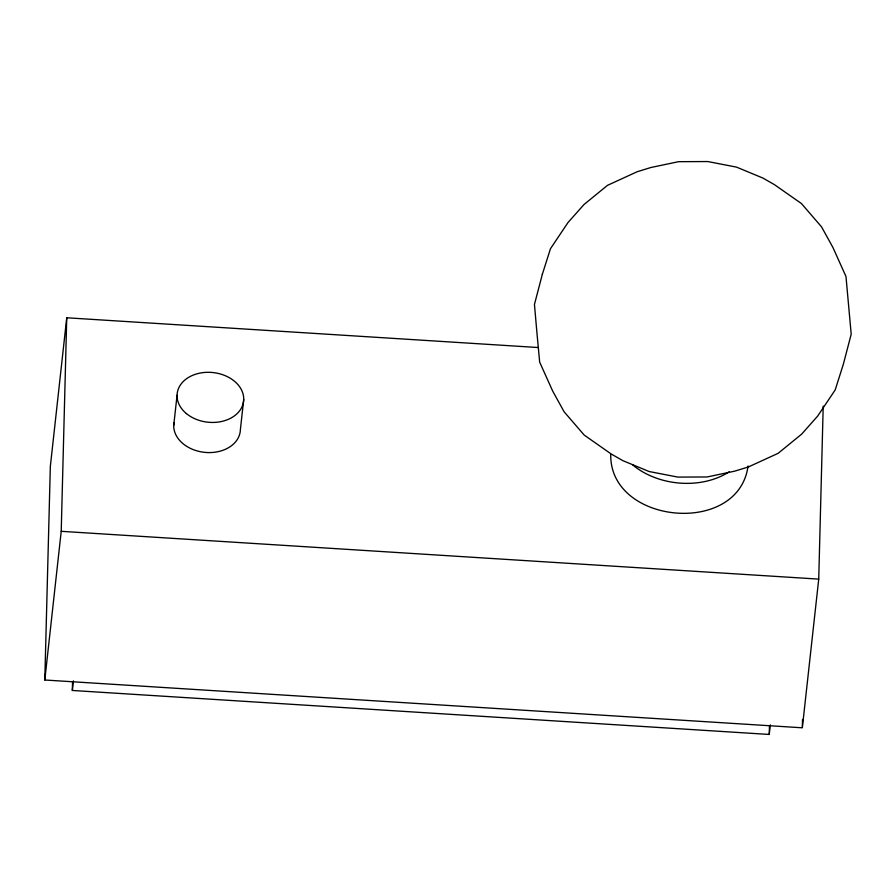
<?xml version="1.0" encoding="UTF-8"?>
<svg xmlns="http://www.w3.org/2000/svg" width="896" height="896" viewBox="0 0 896 896"><rect width="100%" height="100%" fill="white"/><g stroke="black" fill="none" stroke-linecap="round" stroke-linejoin="round"><path stroke-width="1.34" d="M823.211 406.056L818.731 579.118L802.323 727.798L44.8 680.008L50.333 466.469L66.741 317.778L538.272 347.536M44.8 680.008L61.219 531.317L66.741 317.778M770.314 724.853L769.25 734.451L72.33 690.469L72.554 682.091M769.25 734.451L769.462 726.074M802.357 726.41L802.536 719.432M72.33 690.469L73.394 680.882M173.723 425.41L177.061 395.27M243.712 399.47L240.386 429.61A33.421 24.954 6.3 0 1 204.669 452.357A33.421 24.954 6.3 0 1 173.981 422.811M610.736 454.664C609.672 524.373 738.595 536.659 748.059 465.998M61.219 531.317L818.731 579.118M729.165 471.845A69.126 51.61 6.3 0 1 632.766 464.979M542.338 274.299L534.453 304.438L536.861 332.046L539.672 362.141L552.72 391.16L564.122 411.79L584.192 435.075L611.274 454.048L622.787 460.622L649.118 471.52L677.869 477.098L707.09 476.974L734.776 471.139L748.429 466.939L778.154 453.309L801.674 434.123L817.678 416.069L835.195 389.917L843.315 364.347L851.2 334.208L845.981 276.506L832.933 247.486L821.542 226.856L801.461 203.571L774.379 184.61L762.866 178.035L736.546 167.126L707.784 161.549L678.574 161.683L650.888 167.507L637.224 171.718L607.499 185.338L583.99 204.534L567.974 222.578L550.458 248.73L542.338 274.299M186.357 413.549A33.421 24.954 6.3 0 0 242.413 405.866A33.421 24.954 6.3 0 0 202.384 372.691A33.421 24.954 6.3 0 0 186.357 413.549"/></g></svg>
